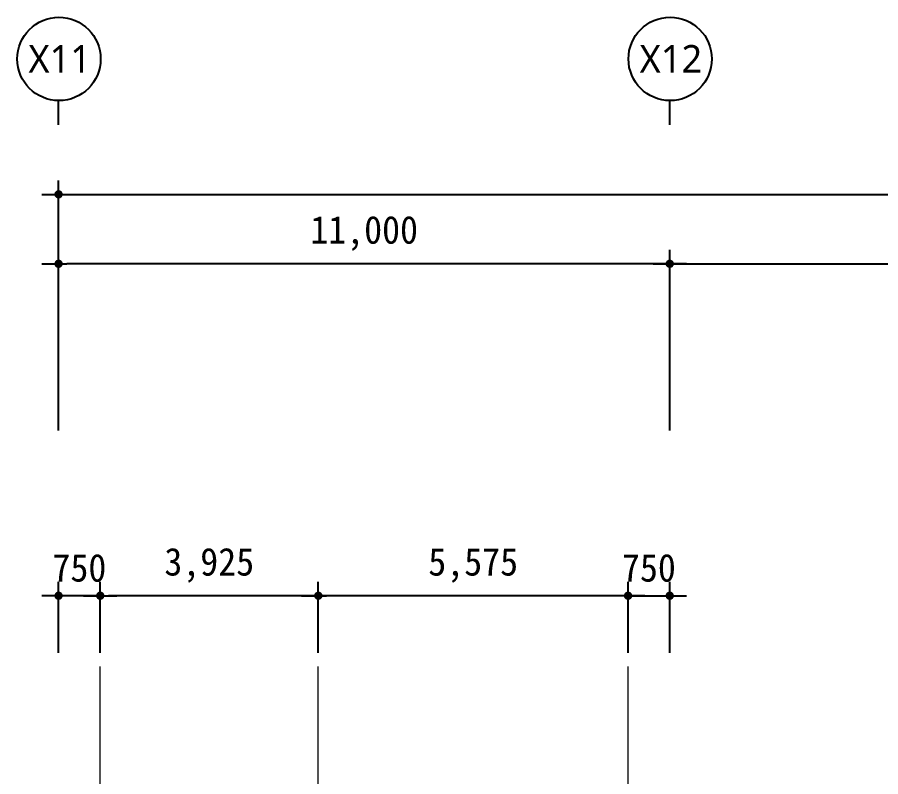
# Model space of a CAD drawing. Header units: inches. Extents: x 3675 to 732988, y -33059 to 70575.
# Drawn here: x 117170 to 132710, y 56905 to 70575 of the extents above; entities that cross this region are included whole.
import ezdxf
from ezdxf.enums import TextEntityAlignment as Align

# ---------------------------------------------------------------- set-up
doc = ezdxf.new("R2010")
doc.units = ezdxf.units.IN
doc.header["$MEASUREMENT"] = 0
doc.linetypes.add('CEN', pattern=[62, 60, -1, 0, -1])
doc.layers.get('0').update_dxf_attribs({"linetype": 'CONTINUOUS'})
for name, color, linetype, lineweight in [('A-AXIS-BUBL', 7, 'CONTINUOUS', 25), ('A-AXIS-LINE', 1, 'CEN', 15), ('A-DIMS', 7, 'CONTINUOUS', 25), ('A-XXXX-TXT2', 3, 'CONTINUOUS', 25)]:
    doc.layers.add(name, color=color, linetype=linetype, lineweight=lineweight)
doc.styles.add('HY울릉도L', font='H2GTRE.TTF')
doc.styles.add('돋움체', font='')
doc.styles.add('맑은고딕', font='malgun.ttf')
doc.styles.get('돋움체').set_extended_font_data('DotumChe')
doc.dimstyles.new('CDIM', dxfattribs={"dimtxt": 2, "dimasz": 0.6, "dimexe": 1, "dimexo": 1, "dimgap": 1, "dimtad": 1, "dimdec": 0, "dimrnd": 0.5, "dimzin": 0, "dimdsep": 32, "dimlunit": 6, "dimtxsty": 'HY울릉도L', "dimblk1": '_CIDOT', "dimblk2": '_CIDOT', "dimsah": 1, "dimcen": 4.5, "dimclrd": 2, "dimclre": 2, "dimclrt": 7, "dimadec": 0, "dimazin": 0, "dimtfac": 1, "dimtdec": 0, "dimtix": 1, "dimtmove": 2, "dimatfit": 1, "dimldrblk": '_CIDOT', "dimfxl": 1, "dimtolj": 1, "dimtzin": 0, "dimlwd": -1, "dimarcsym": 0})

# ---------------------------------------------------------------- blocks, each defined once
blk = doc.blocks.new('_CIDOT')
at = {"color": 0, "linetype": 'ByBlock'}
blk.add_line((2, 0), (-1, 0), dxfattribs=at)
at = {"color": 0, "linetype": 'ByBlock', "const_width": 0.5}
blk.add_lwpolyline([(-0.25, 0, 1), (0.25, 0, 1)], format="xyb", close=True, dxfattribs=at)
blk = doc.blocks.new('*D95')
at = {"layer": 'A-DIMS', "lineweight": -2, "transparency": 16777216}
for p, q in [((117913, 63138), (117913, 66388)), ((128913, 63138), (128913, 66388))]:
    blk.add_line(p, q, dxfattribs=at)
at = {"layer": 'A-DIMS', "transparency": 16777216}
blk.add_line((128763, 66138), (118063, 66138), dxfattribs=at)
at = {"layer": 'A-DIMS', "transparency": 16777216, "xscale": 150, "yscale": 150, "zscale": 150, "rotation": 180}
blk.add_blockref('_CIDOT', (117913, 66138), dxfattribs=at)
at = {"layer": 'A-DIMS', "transparency": 16777216, "xscale": 150, "yscale": 150, "zscale": 150}
blk.add_blockref('_CIDOT', (128913, 66138), dxfattribs=at)
at = {"layer": 'A-DIMS', "color": 3, "transparency": 16777216, "insert": (123413, 66685), "char_height": 500, "attachment_point": 5, "style": '돋움체'}
blk.add_mtext('\\A1;11,000', dxfattribs=at)
blk = doc.blocks.new('*D96')
at = {"layer": 'A-DIMS', "lineweight": -2, "transparency": 16777216}
for p, q in [((128913, 63138), (128913, 66388)), ((139913, 63138), (139913, 66388))]:
    blk.add_line(p, q, dxfattribs=at)
at = {"layer": 'A-DIMS', "transparency": 16777216}
blk.add_line((129063, 66138), (139763, 66138), dxfattribs=at)
at = {"layer": 'A-DIMS', "transparency": 16777216, "xscale": 150, "yscale": 150, "zscale": 150, "rotation": 180}
blk.add_blockref('_CIDOT', (128913, 66138), dxfattribs=at)
at = {"layer": 'A-DIMS', "transparency": 16777216, "xscale": 150, "yscale": 150, "zscale": 150}
blk.add_blockref('_CIDOT', (139913, 66138), dxfattribs=at)
at = {"layer": 'A-DIMS', "color": 3, "transparency": 16777216, "insert": (134413, 66685), "char_height": 500, "attachment_point": 5, "style": '돋움체'}
blk.add_mtext('\\A1;11,000', dxfattribs=at)
blk = doc.blocks.new('*D97')
at = {"layer": 'A-DIMS', "lineweight": -2, "transparency": 16777216}
for p, q in [((117913, 63138), (117913, 67638)), ((183913, 63138), (183913, 67638))]:
    blk.add_line(p, q, dxfattribs=at)
at = {"layer": 'A-DIMS', "transparency": 16777216}
blk.add_line((118063, 67388), (183763, 67388), dxfattribs=at)
at = {"layer": 'A-DIMS', "transparency": 16777216, "xscale": 150, "yscale": 150, "zscale": 150, "rotation": 180}
blk.add_blockref('_CIDOT', (117913, 67388), dxfattribs=at)
at = {"layer": 'A-DIMS', "transparency": 16777216, "xscale": 150, "yscale": 150, "zscale": 150}
blk.add_blockref('_CIDOT', (183913, 67388), dxfattribs=at)
at = {"layer": 'A-DIMS', "color": 3, "transparency": 16777216, "insert": (150913, 67935), "char_height": 500, "attachment_point": 5, "style": '돋움체'}
blk.add_mtext('\\A1;66,000', dxfattribs=at)
blk = doc.blocks.new('*D134')
at = {"layer": 'A-DIMS', "lineweight": -2, "transparency": 16777216}
for p, q in [((118663, 59138), (118663, 60413)), ((122588, 59138), (122588, 60413))]:
    blk.add_line(p, q, dxfattribs=at)
at = {"layer": 'A-DIMS', "transparency": 16777216}
blk.add_line((122438, 60163), (118813, 60163), dxfattribs=at)
at = {"layer": 'A-DIMS', "transparency": 16777216, "xscale": 150, "yscale": 150, "zscale": 150, "rotation": 180}
blk.add_blockref('_CIDOT', (118663, 60163), dxfattribs=at)
at = {"layer": 'A-DIMS', "transparency": 16777216, "xscale": 150, "yscale": 150, "zscale": 150}
blk.add_blockref('_CIDOT', (122588, 60163), dxfattribs=at)
at = {"layer": 'A-DIMS', "color": 3, "transparency": 16777216, "insert": (120625, 60711), "char_height": 500, "attachment_point": 5, "style": '돋움체'}
blk.add_mtext('\\A1;3,925', dxfattribs=at)
blk = doc.blocks.new('*D135')
at = {"layer": 'A-DIMS', "lineweight": -2, "transparency": 16777216}
for p, q in [((122588, 59138), (122588, 60413)), ((128163, 59138), (128163, 60413))]:
    blk.add_line(p, q, dxfattribs=at)
at = {"layer": 'A-DIMS', "transparency": 16777216}
blk.add_line((128013, 60163), (122738, 60163), dxfattribs=at)
at = {"layer": 'A-DIMS', "transparency": 16777216, "xscale": 150, "yscale": 150, "zscale": 150, "rotation": 180}
blk.add_blockref('_CIDOT', (122588, 60163), dxfattribs=at)
at = {"layer": 'A-DIMS', "transparency": 16777216, "xscale": 150, "yscale": 150, "zscale": 150}
blk.add_blockref('_CIDOT', (128163, 60163), dxfattribs=at)
at = {"layer": 'A-DIMS', "color": 3, "transparency": 16777216, "insert": (125375, 60711), "char_height": 500, "attachment_point": 5, "style": '돋움체'}
blk.add_mtext('\\A1;5,575', dxfattribs=at)
blk = doc.blocks.new('*D136')
at = {"layer": 'A-DIMS', "lineweight": -2, "transparency": 16777216}
for p, q in [((128163, 59138), (128163, 60413)), ((128913, 59138), (128913, 60413))]:
    blk.add_line(p, q, dxfattribs=at)
at = {"layer": 'A-DIMS', "transparency": 16777216}
for p, q in [((128013, 60163), (127863, 60163)), ((128163, 60163), (128913, 60163)), ((129063, 60163), (129213, 60163))]:
    blk.add_line(p, q, dxfattribs=at)
at = {"layer": 'A-DIMS', "transparency": 16777216, "xscale": 150, "yscale": 150, "zscale": 150}
blk.add_blockref('_CIDOT', (128163, 60163), dxfattribs=at)
at = {"layer": 'A-DIMS', "transparency": 16777216, "xscale": 150, "yscale": 150, "zscale": 150, "rotation": 180}
blk.add_blockref('_CIDOT', (128913, 60163), dxfattribs=at)
at = {"layer": 'A-DIMS', "color": 3, "transparency": 16777216, "insert": (128538, 60663), "char_height": 500, "attachment_point": 5, "style": '돋움체'}
blk.add_mtext('\\A1;750', dxfattribs=at)
blk = doc.blocks.new('*D137')
at = {"layer": 'A-DIMS', "lineweight": -2, "transparency": 16777216}
for p, q in [((117913, 59138), (117913, 60413)), ((118663, 59138), (118663, 60413))]:
    blk.add_line(p, q, dxfattribs=at)
at = {"layer": 'A-DIMS', "transparency": 16777216}
for p, q in [((117763, 60163), (117613, 60163)), ((118663, 60163), (117913, 60163)), ((118813, 60163), (118963, 60163))]:
    blk.add_line(p, q, dxfattribs=at)
at = {"layer": 'A-DIMS', "transparency": 16777216, "xscale": 150, "yscale": 150, "zscale": 150}
blk.add_blockref('_CIDOT', (117913, 60163), dxfattribs=at)
at = {"layer": 'A-DIMS', "transparency": 16777216, "xscale": 150, "yscale": 150, "zscale": 150, "rotation": 180}
blk.add_blockref('_CIDOT', (118663, 60163), dxfattribs=at)
at = {"layer": 'A-DIMS', "color": 3, "transparency": 16777216, "insert": (118288, 60663), "char_height": 500, "attachment_point": 5, "style": '돋움체'}
blk.add_mtext('\\A1;750', dxfattribs=at)

msp = doc.modelspace()

# ---------------------------------------------------------------- linework, layer by layer
at = {"layer": 'A-AXIS-BUBL', "ltscale": 0.2}
for p, q in [((117912.5, 68637.5), (117912.5, 69075)), ((128912.5, 68637.5), (128912.5, 69075))]:
    msp.add_line(p, q, dxfattribs=at)
for centre in [(117919.9, 69825), (128919.9, 69825)]:
    msp.add_circle(centre, 750, dxfattribs=at)
at = {"layer": 'A-AXIS-LINE'}
for p, q in [((118662.5, 41787.5), (118662.5, 58887.5)), ((122587.5, 51637.5), (122587.5, 58887.5)), ((128162.5, 41787.5), (128162.5, 58887.5))]:
    msp.add_line(p, q, dxfattribs=at)

# ---------------------------------------------------------------- texts
at = {"layer": 'A-XXXX-TXT2', "ltscale": 0.2, "style": '맑은고딕'}
for s, p in [('X11', (117933.8, 69825.3)), ('X12', (128933.8, 69825.3))]:
    msp.add_text(s, height=500, dxfattribs=at).set_placement(p, align=Align.MIDDLE_CENTER)

# ---------------------------------------------------------------- dimensions: what is measured, and where the dimension line sits
at = {"layer": 'A-DIMS'}
for base, p1, p2, picture, middle in [((183912.5, 67387.5), (117912.5, 62887.5), (183912.5, 62887.5), '*D97', (150912.5, 67935.1)), ((128912.5, 60162.9), (128162.5, 58887.5), (128912.5, 58887.5), '*D136', (128537.5, 60663.3))]:
    dim = msp.add_linear_dim(base=base, p1=p1, p2=p2, dimstyle='CDIM', override={"dimscale": 250, "dimtxsty": '돋움체', "dimclrd": 256, "dimclre": 256, "dimclrt": 3}, dxfattribs=at)
    dim.commit()
    dim.dimension.update_dxf_attribs({"geometry": picture, "text_midpoint": middle})
for base, p1, p2, angle, picture, middle in [((117912.5, 66137.5), (128912.5, 62887.5), (117912.5, 62887.5), 180, '*D95', (123412.5, 66685.1)), ((139912.5, 66137.5), (128912.5, 62887.5), (139912.5, 62887.5), 0, '*D96', (134412.5, 66685.1)), ((117912.5, 60162.9), (118662.5, 58887.5), (117912.5, 58887.5), 180, '*D137', (118287.5, 60663.3)), ((118662.5, 60162.9), (122587.5, 58887.5), (118662.5, 58887.5), 180, '*D134', (120625, 60710.5)), ((122587.5, 60162.9), (128162.5, 58887.5), (122587.5, 58887.5), 180, '*D135', (125375, 60710.5))]:
    dim = msp.add_linear_dim(base=base, p1=p1, p2=p2, angle=angle, dimstyle='CDIM', override={"dimscale": 250, "dimtxsty": '돋움체', "dimclrd": 256, "dimclre": 256, "dimclrt": 3}, dxfattribs=at)
    dim.commit()
    dim.dimension.update_dxf_attribs({"geometry": picture, "text_midpoint": middle})

doc.saveas('drawing.dxf')
